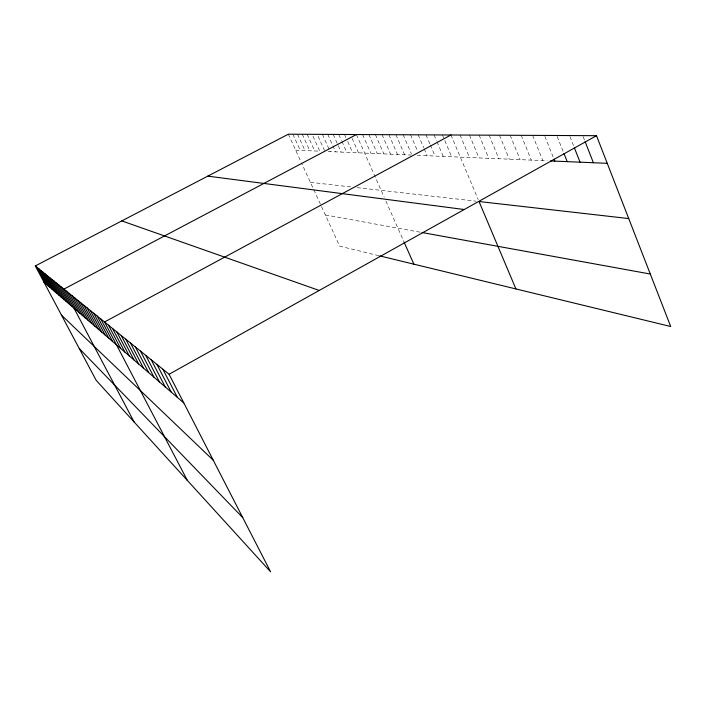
<?xml version="1.0" encoding="UTF-8"?>
<svg xmlns="http://www.w3.org/2000/svg" width="706" height="706" viewBox="0 0 706 706"><rect width="100%" height="100%" fill="white"/><g stroke="black" fill="none" stroke-linecap="round" stroke-linejoin="round"><path stroke-width="0.53" stroke-dasharray="3.53 2.65" d="M295.646 150.175L319.774 151.19L312.123 134.325M328.096 151.543L410.874 155.038M417.281 155.311L547.176 160.791M310.393 182.324L351.403 186.993M357.077 187.637L476.082 201.184M325.36 214.959L420.061 232.177M378.848 255.678L339.683 246.173L301.48 162.892M292.875 134.237L300.262 150.369M288.322 134.211L300.588 160.942M302.283 134.281L309.802 150.775M297.526 134.255L304.974 150.563M307.145 134.299L314.726 150.978M322.421 134.378L330.205 151.631M318.124 136.355L324.469 150.404M327.752 134.405L335.606 151.861M338.801 134.458L341.466 140.415M341.907 141.403L346.796 152.337M333.206 134.431L341.13 152.09M344.519 134.484L345.869 137.494M347.661 141.518L352.594 152.575M356.406 134.537L384.179 197.195M385.908 201.095L404.141 242.229M352.109 138.367L358.533 152.831M362.575 134.564L370.871 153.352M375.389 134.625L383.843 153.899M368.894 134.599L377.278 153.617M382.052 134.661L390.586 154.182M388.891 134.696L397.513 154.473M395.916 134.731L404.617 154.773M410.548 134.793L417.317 150.493M403.126 134.758L411.501 154.111M418.173 134.837L423.724 147.766M424.156 148.763L427.139 155.726M426.018 134.872L429.901 143.953M430.333 144.959L435.081 156.061M434.093 134.908L436.59 140.768M437.005 141.747L443.244 156.405M442.406 134.952L451.646 156.758M450.966 134.987L478.209 199.56M460.056 135.031L469.499 157.517M469.437 135.075L478.977 157.915M479.127 135.128L488.764 158.329M489.126 135.173L498.868 158.753M499.46 135.225L509.308 159.194M510.147 135.27L520.11 159.653M521.204 135.323L531.274 160.121M532.651 135.384L542.826 160.606M544.9 136.426L553.61 158.153M557.193 136.505L563.194 151.587M569.945 136.585L573.987 146.822M583.156 136.629L584.736 140.644"/><path stroke-width="1.06" d="M596.499 135.684L288.322 134.211L35.3 265.933L169.078 374.259L596.499 135.684L670.7 326.507L379.819 255.907M450.966 134.987L104.532 321.989L187.364 480.433M356.406 134.537L63.919 289.107L134.114 421.985M550.442 160.933L607.248 163.324M628.719 218.56L479.03 201.519L515.909 288.939M207.785 176.138L464.239 209.514M422.082 232.539L650.288 274.025M121.811 220.899L319.209 290.466M43.993 282.268L183.834 402.976M61.484 315.141L213.265 460.25M79.222 348.473L242.749 517.622M39.139 269.048L48.017 285.745M37.197 267.477L45.978 283.98M35.3 265.933L96.175 380.34L270.575 571.789L169.078 374.259M54.106 281.165L63.708 299.282M51.812 279.302L61.298 297.2M49.57 277.493L58.942 295.179M47.381 275.719L56.657 293.193M45.246 273.99L54.415 291.269M43.163 272.304L52.235 289.381M41.124 270.654L50.1 287.536M69.223 293.405L79.531 312.943M66.532 291.225L76.716 310.516M61.369 287.042L71.306 305.848M58.889 285.03L68.711 303.598M56.462 283.08L66.17 301.418M87.041 307.834L98.187 329.04M83.855 305.257L94.851 326.163M80.758 302.742L91.612 323.366M77.748 300.315L88.462 320.648M74.827 297.941L85.4 318.009M71.986 295.646L82.425 315.441M100.808 318.98L112.581 341.466M97.207 316.067L108.812 338.218M93.713 313.235L105.159 335.068M90.333 310.49L101.62 332.014M116.825 331.944L129.313 355.912M112.581 328.511L124.883 352.091M108.486 325.201L120.602 348.393M130.478 343.001L143.565 368.223M125.756 339.18L138.641 363.969M121.211 335.5L133.893 359.866M145.727 355.347L159.485 381.964M140.45 351.076L153.979 377.207M135.367 346.964L148.675 372.627M162.883 369.238L177.374 397.399M156.926 364.42L171.17 392.042M151.216 359.795L165.213 386.906M404.141 242.229L413.875 264.176M554.007 159.141L554.792 161.118M563.997 153.59L567.192 161.639M574.393 147.845L580.05 162.177M585.124 141.65L593.393 162.742"/></g></svg>
